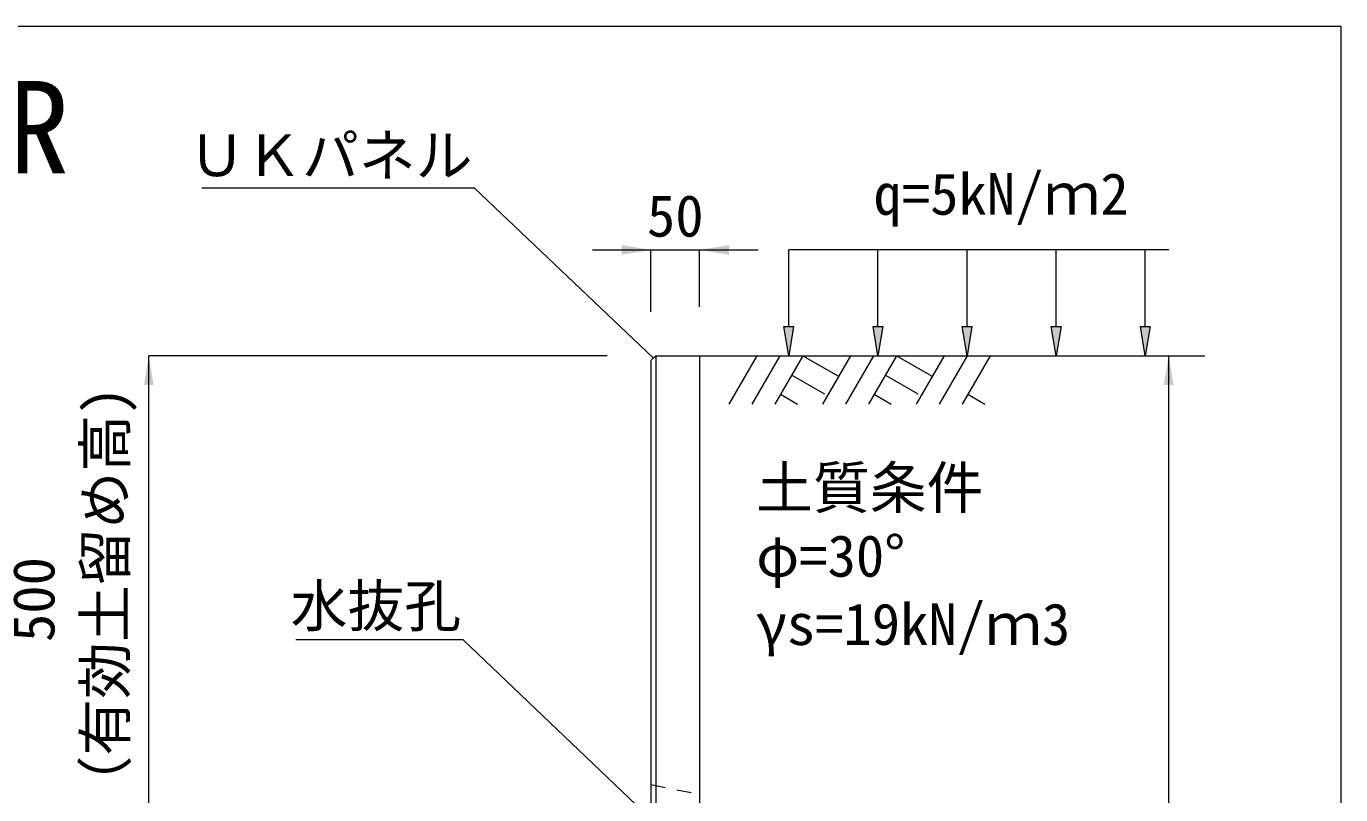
# Model space of a CAD drawing. Units: millimetres at full size, sheet at 1:20. Extents: x 201886 to 211886, y 860265 to 873235.
# Drawn here: x 206538 to 207886, y 865077 to 865865 of the extents above; entities that cross this region are included whole.
import ezdxf
from ezdxf.enums import TextEntityAlignment as Align

# ---------------------------------------------------------------- set-up
doc = ezdxf.new("R2010")
doc.units = ezdxf.units.MM
doc.header["$LTSCALE"] = 20
doc.linetypes.add('USER1', pattern=[1.35, 0.75, -0.6])
for name, color, linetype, lineweight in [('0_2', 7, 'Continuous', 20), ('UKパネル', 2, 'Continuous', 20), ('ハッチング', 7, 'Continuous', 5), ('図枠', 5, 'Continuous', 13), ('寸法線', 7, 'Continuous', 13), ('引出線', 4, 'Continuous', 13)]:
    doc.layers.add(name, color=color, linetype=linetype, lineweight=lineweight)
doc.layers.add('文字', color=7, linetype='Continuous')
doc.styles.add('ＭＳ ゴシック', font='')
doc.styles.get('ＭＳ ゴシック').set_extended_font_data('MS Gothic')

# ---------------------------------------------------------------- blocks, each defined once
blk = doc.blocks.new('filled_arrow')
at = {"color": 0, "linetype": 'Continuous', "lineweight": -2}
blk.add_solid([(7.5, 1.25), (0, 0), (7.5, -1.25)], dxfattribs=at)

msp = doc.modelspace()

# ---------------------------------------------------------------- hatches: boundary and pattern name
at = {"layer": '寸法線'}
for points in [[(207325.26, 865557.25), (207320.26, 865527.25), (207315.26, 865557.25)], [(207416.68, 865557.25), (207411.68, 865527.25), (207406.68, 865557.25)], [(207508.09, 865557.25), (207503.09, 865527.25), (207498.09, 865557.25)], [(207599.5, 865557.25), (207594.5, 865527.25), (207589.5, 865557.25)], [(207690.91, 865557.25), (207685.91, 865527.25), (207680.91, 865557.25)]]:
    msp.add_hatch(color=256, dxfattribs=at).paths.add_polyline_path(points)

# ---------------------------------------------------------------- linework, layer by layer
at = {"layer": '0_2'}
msp.add_line((207228.85, 865527.25), (207747.01, 865527.25), dxfattribs=at)
at = {"layer": 'UKパネル'}
for p, q in [((207183.85, 865527.25), (207178.85, 865522.25)), ((207178.85, 865522.25), (207178.85, 864842.25)), ((207183.85, 865527.25), (207228.85, 865527.25)), ((207228.85, 865527.25), (207228.85, 864507.25))]:
    msp.add_line(p, q, dxfattribs=at)
at = {"layer": 'UKパネル', "color": 4, "lineweight": 5}
msp.add_line((207183.85, 865527.25), (207183.85, 864842.25), dxfattribs=at)
at = {"layer": 'UKパネル', "linetype": 'USER1', "lineweight": 9}
msp.add_line((207178.85, 865087.25), (207228.85, 865077.25), dxfattribs=at)
at = {"layer": 'ハッチング', "lineweight": 9}
for p, q in [((207287.5, 865527.25), (207258.85, 865477.63)), ((207311.12, 865527.25), (207282.47, 865477.63)), ((207334.74, 865527.25), (207306.09, 865477.63)), ((207334.74, 865527.25), (207371.31, 865506.14)), ((207383.5, 865527.25), (207354.85, 865477.63)), ((207407.12, 865527.25), (207378.47, 865477.63)), ((207430.74, 865527.25), (207402.09, 865477.63)), ((207430.74, 865527.25), (207467.31, 865506.14)), ((207479.5, 865527.25), (207450.85, 865477.63)), ((207503.12, 865527.25), (207474.47, 865477.63)), ((207526.74, 865527.25), (207498.09, 865477.63)), ((207323.32, 865507.47), (207356.73, 865488.18)), ((207419.32, 865507.47), (207452.73, 865488.18)), ((207311.9, 865487.68), (207329.31, 865477.63)), ((207407.9, 865487.68), (207425.31, 865477.63)), ((207503.9, 865487.68), (207521.31, 865477.63))]:
    msp.add_line(p, q, dxfattribs=at)
at = {"layer": '図枠'}
for p, q in [((201886.35, 865865.21), (207886.35, 865865.21)), ((207886.35, 865865.21), (207886.35, 860265.21))]:
    msp.add_line(p, q, dxfattribs=at)
at = {"layer": '寸法線'}
for p, q in [((207118.85, 865635.8), (207288.85, 865635.8)), ((207178.85, 865572.25), (207178.85, 865635.8)), ((207228.85, 865577.25), (207228.85, 865635.8)), ((206663.85, 865027.25), (206663.85, 865527.25)), ((207133.85, 865527.25), (206663.85, 865527.25)), ((207278.85, 865527.25), (207709.89, 865527.25)), ((207709.89, 864507.25), (207709.89, 865527.25))]:
    msp.add_line(p, q, dxfattribs=at)
at = {"layer": '寸法線', "lineweight": 9}
for p, q in [((207709.89, 865635.8), (207320.26, 865635.8)), ((207320.26, 865557.25), (207320.26, 865635.8)), ((207411.68, 865557.25), (207411.68, 865635.8)), ((207503.09, 865557.25), (207503.09, 865635.8)), ((207594.5, 865557.25), (207594.5, 865635.8)), ((207685.91, 865557.25), (207685.91, 865635.8))]:
    msp.add_line(p, q, dxfattribs=at)
for points in [[(207325.26, 865557.25), (207320.26, 865527.25), (207315.26, 865557.25)], [(207416.68, 865557.25), (207411.68, 865527.25), (207406.68, 865557.25)], [(207508.09, 865557.25), (207503.09, 865527.25), (207498.09, 865557.25)], [(207599.5, 865557.25), (207594.5, 865527.25), (207589.5, 865557.25)], [(207690.91, 865557.25), (207685.91, 865527.25), (207680.91, 865557.25)]]:
    msp.add_lwpolyline(points, close=True, dxfattribs=at)
at = {"layer": '引出線'}
for points in [[(207181.35, 865524.75), (206998.05, 865699.04), (206718.26, 865699.04)], [(207178.85, 865052.25), (206986.39, 865235.7), (206814.64, 865235.7)]]:
    msp.add_lwpolyline(points, dxfattribs=at)

# ---------------------------------------------------------------- block references
at = {"layer": '寸法線', "xscale": 4, "yscale": 4}
for p, rotation in [((207178.85, 865635.8), 180), ((206663.85, 865527.25), 270), ((207709.89, 865527.25), 270)]:
    msp.add_blockref('filled_arrow', p, dxfattribs=dict(at, rotation=rotation))
msp.add_blockref('filled_arrow', (207228.85, 865635.8), dxfattribs=at)
at = {"layer": '引出線', "xscale": 0.16, "yscale": 0.16, "rotation": 136.4}
msp.add_blockref('filled_arrow', (207181.35, 865524.75), dxfattribs=at)

# ---------------------------------------------------------------- texts
at = {"layer": '寸法線', "style": 'ＭＳ ゴシック'}
msp.add_text('50', height=42.72, dxfattribs=at).set_placement((207203.85, 865670.8), align=Align.MIDDLE_CENTER)
for s, p in [('（有効土留め高)', (206653.05, 865058.72)), ('500', (206579.92, 865233.55))]:
    msp.add_text(s, height=42.72, rotation=90, dxfattribs=at).set_placement(p, align=Align.BOTTOM_LEFT)
at = {"layer": '引出線', "style": 'ＭＳ ゴシック'}
for s, p in [('ＵＫパネル', (206995.8, 865754.18)), ('水抜孔', (206984.14, 865291.98))]:
    msp.add_text(s, height=42.72, dxfattribs=at).set_placement(p, align=Align.TOP_RIGHT)
at = {"layer": '文字', "style": 'ＭＳ ゴシック'}
for s, height, p in [('KUR用 500R', 94.94, (205936.35, 865685.71)), ('q=5kN/ｍ2', 42.72, (207407.15, 865659.07))]:
    msp.add_text(s, height=height, dxfattribs=at).set_placement(p, align=Align.BOTTOM_LEFT)
for s, p in [('土質条件', (207286.81, 865413.28)), ('φ=30°', (207286.81, 865343.28)), ('γs=19kN/ｍ3', (207286.81, 865273.28))]:
    msp.add_text(s, height=42.72, dxfattribs=at).set_placement(p, align=Align.TOP_LEFT)

doc.saveas('drawing.dxf')
